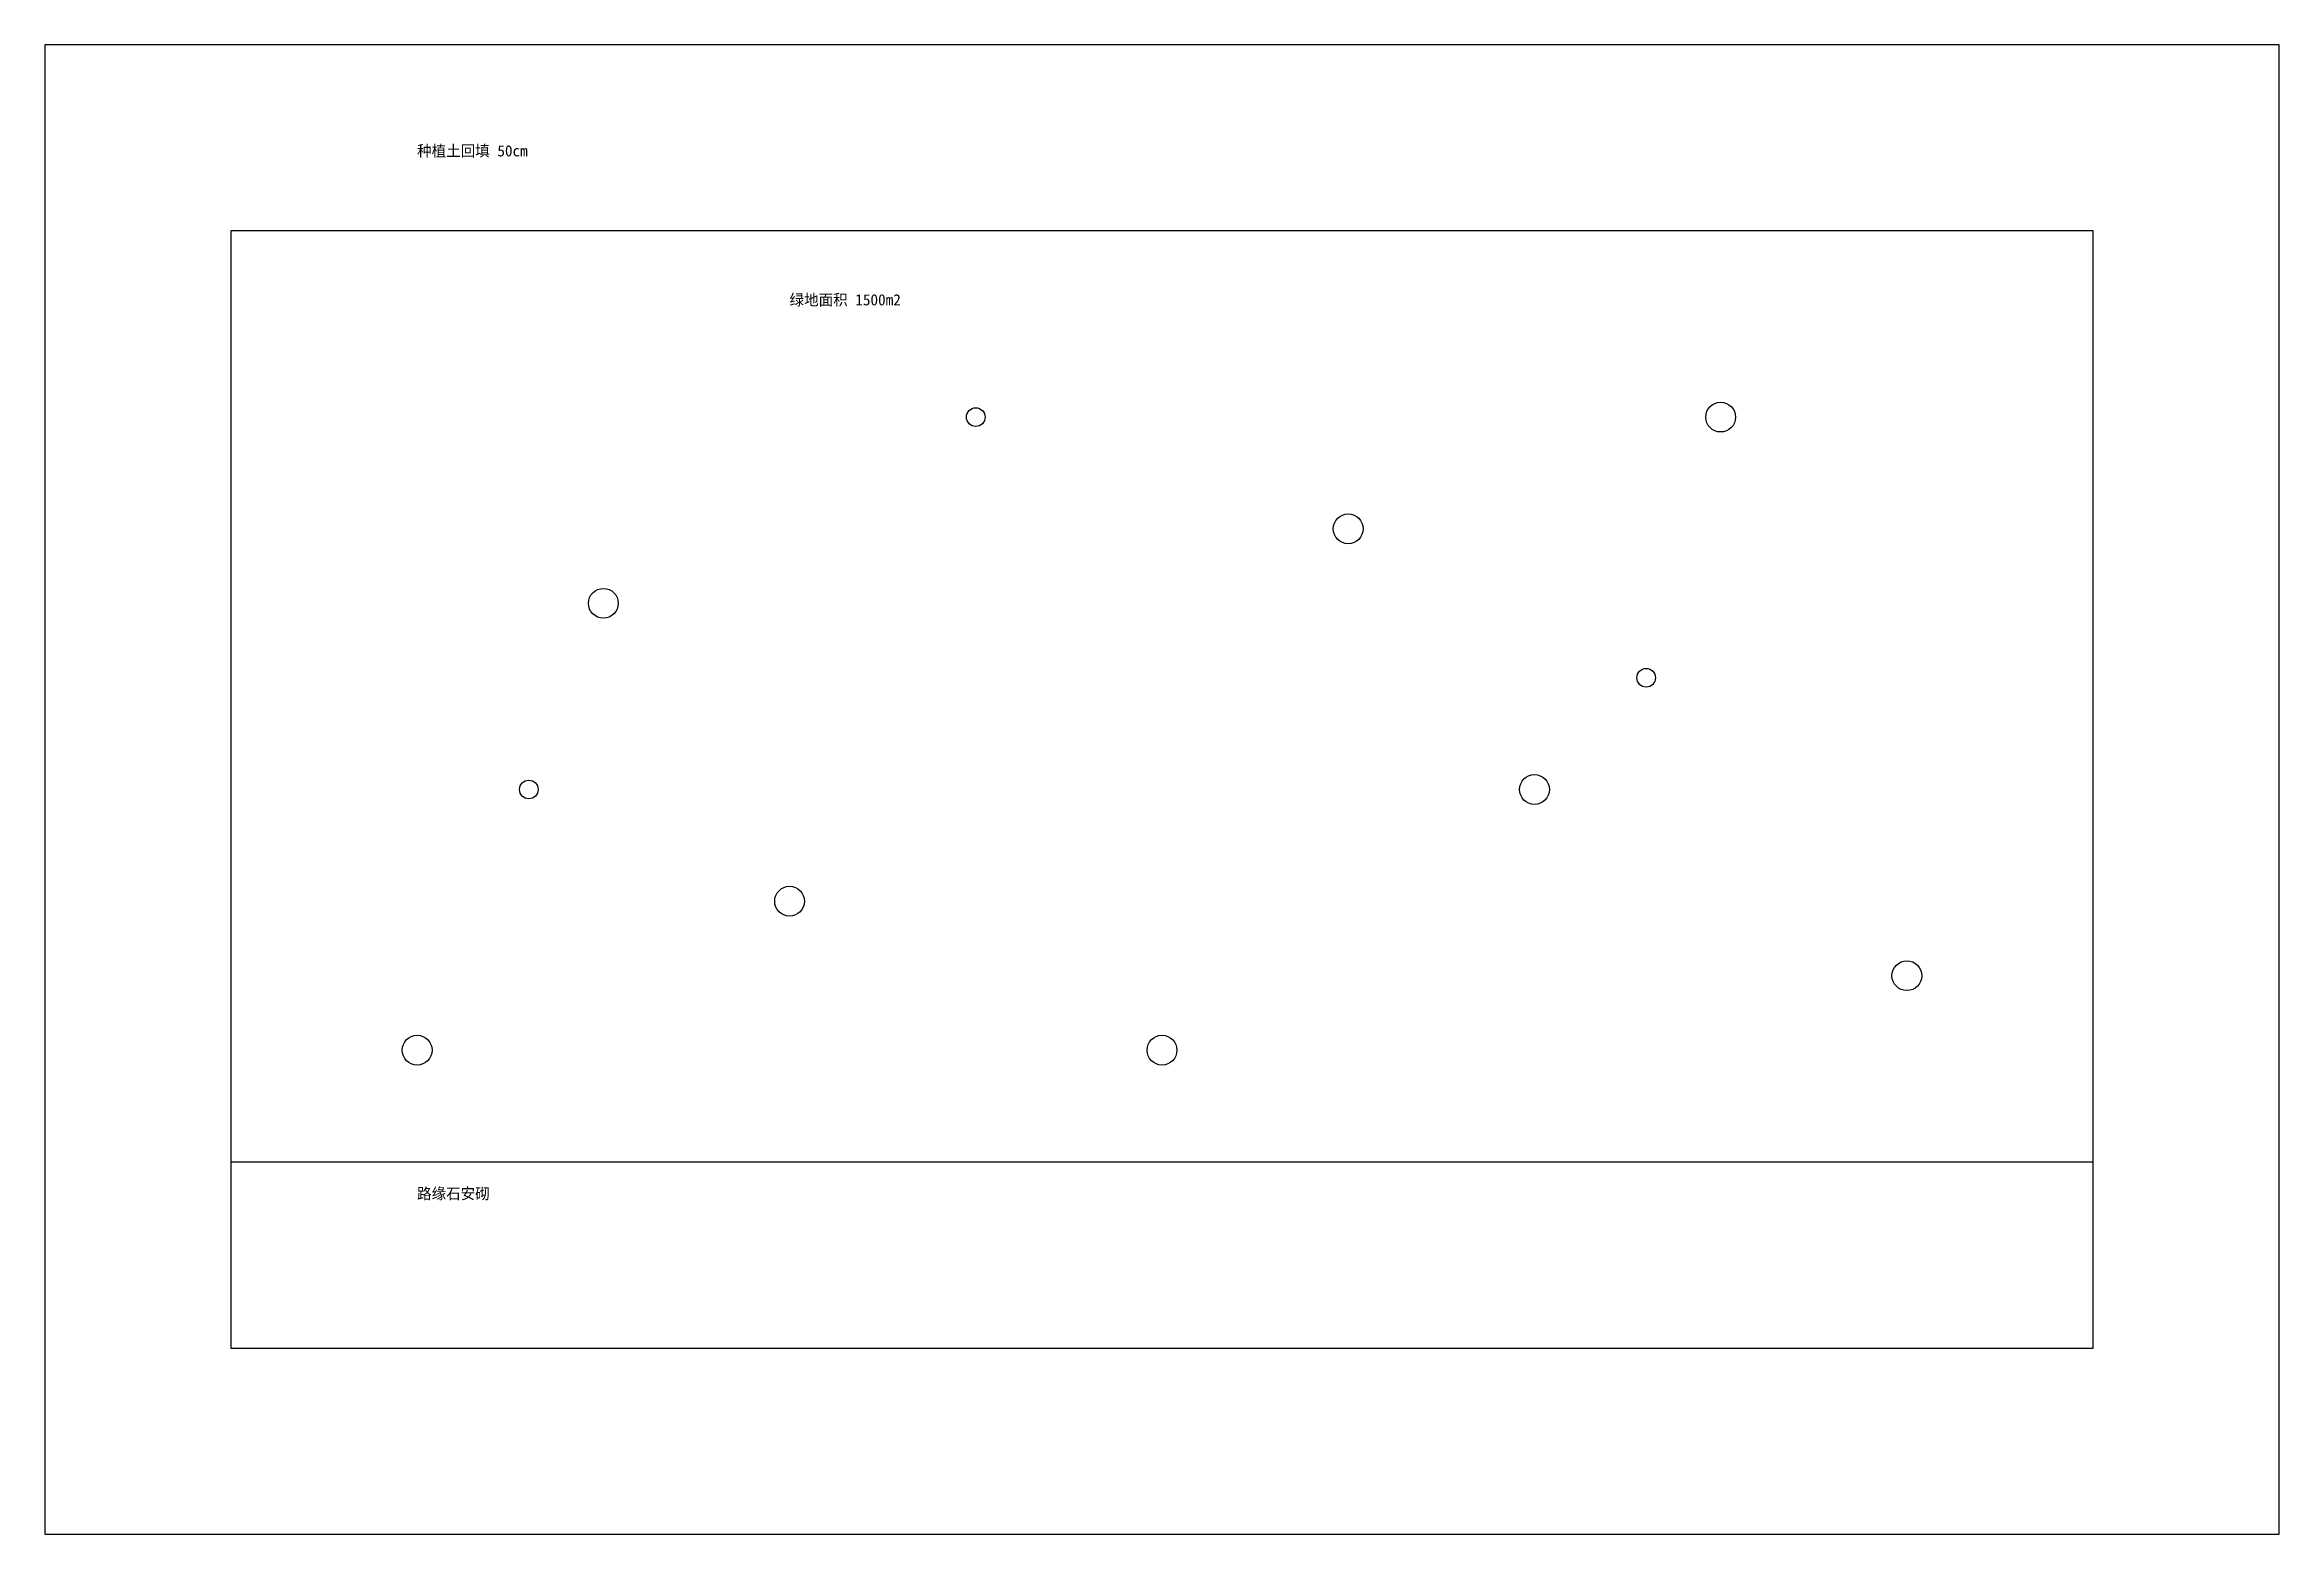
# Model space of a CAD drawing. Header units: millimetres. Extents: x -5000 to 55000, y -5000 to 35000.
import ezdxf

# ---------------------------------------------------------------- set-up
doc = ezdxf.new("R2010")
doc.units = ezdxf.units.MM

# ---------------------------------------------------------------- blocks, each defined once
blk = doc.blocks.new('TREE-1')
blk.add_circle((0, 0), 400)
blk = doc.blocks.new('TREE-2')
blk.add_circle((0, 0), 400)
blk = doc.blocks.new('SHRUB')
blk.add_circle((0, 0), 250)

msp = doc.modelspace()

# ---------------------------------------------------------------- linework, layer by layer
msp.add_lwpolyline([(-5000, -5000), (55000, -5000), (55000, 35000), (-5000, 35000)], close=True)
at = {"layer": 'GREEN'}
msp.add_lwpolyline([(0, 0), (50000, 0), (50000, 30000), (0, 30000)], close=True, dxfattribs=at)
at = {"layer": 'PATH'}
msp.add_lwpolyline([(0, 5000), (50000, 5000)], dxfattribs=at)

# ---------------------------------------------------------------- block references
at = {"layer": 'SHRB'}
for p in [(20000, 25000), (38000, 18000), (8000, 15000)]:
    msp.add_blockref('SHRUB', p, dxfattribs=at)
at = {"layer": 'TREE'}
for name, p in [('TREE-2', (40000, 25000)), ('TREE-2', (30000, 22000)), ('TREE-2', (10000, 20000)), ('TREE-1', (35000, 15000)), ('TREE-1', (15000, 12000)), ('TREE-1', (45000, 10000)), ('TREE-1', (5000, 8000)), ('TREE-1', (25000, 8000))]:
    msp.add_blockref(name, p, dxfattribs=at)

# ---------------------------------------------------------------- texts
for s, p in [('种植土回填 50cm', (5000, 32000)), ('绿地面积 1500m2', (15000, 28000)), ('路缘石安砌', (5000, 4000))]:
    msp.add_text(s, height=300).set_placement(p)

doc.saveas('drawing.dxf')
